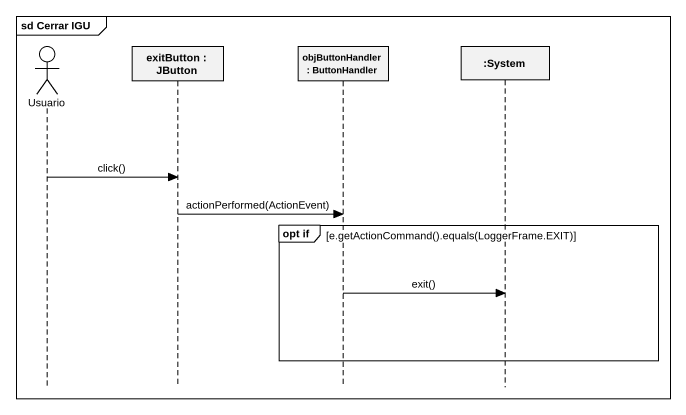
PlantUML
@startuml
mainframe sd Cerrar IGU
hide footbox
actor Usuario
participant "exitButton : JButton" as exitButton
participant "objButtonHandler : ButtonHandler" as objButtonHandler
participant ":System" as System

Usuario -> exitButton : click()
exitButton -> objButtonHandler : actionPerformed(ActionEvent)
group opt if [e.getActionCommand().equals(LoggerFrame.EXIT)]
  objButtonHandler -> System : exit()
end
@enduml
